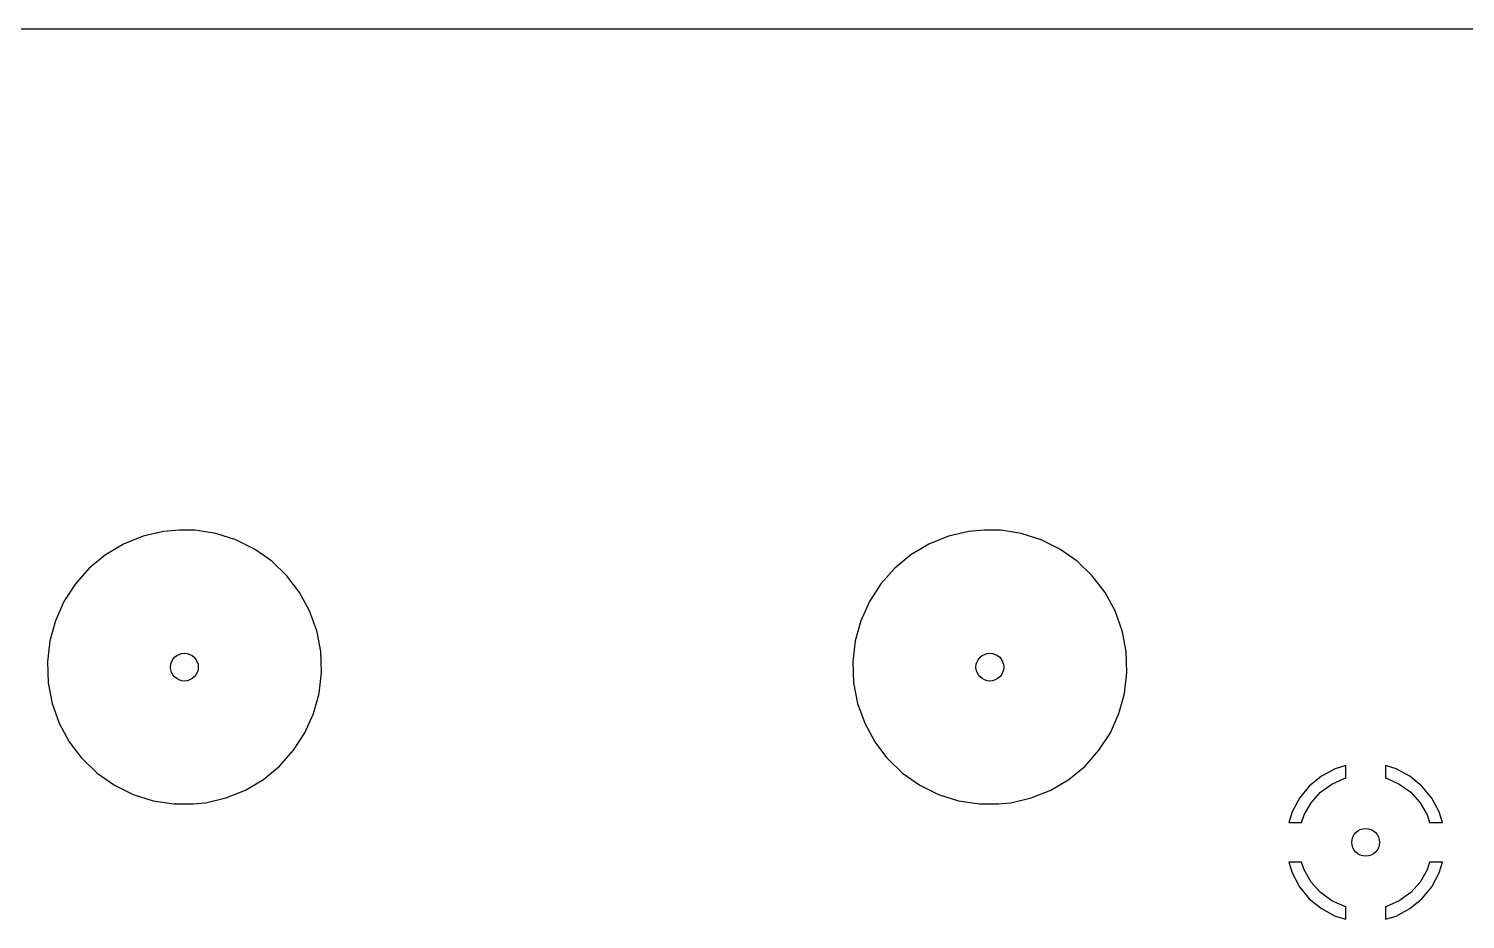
# Model space of a CAD drawing. Extents: x 0 to 2.79, y -2.39 to 0.
# Drawn here: x 1.073 to 1.786, y -0.443 to -0.001 of the extents above; entities that cross this region are included whole.
import ezdxf

# ---------------------------------------------------------------- set-up
doc = ezdxf.new("R2010")
doc.units = 0
doc.header["$MEASUREMENT"] = 0
doc.layers.add('BLACK', color=7, linetype='CONTINUOUS')

msp = doc.modelspace()

# ---------------------------------------------------------------- linework, layer by layer
at = {"layer": 'BLACK', "linetype": 'CONTINUOUS'}
for p, q in [((0.005098, -0.001201), (2.78703, -0.001201)), ((1.12984, -0.253152), (1.12016, -0.257052)), ((1.13999, -0.250776), (1.12984, -0.253152)), ((1.14779, -0.250177), (1.13999, -0.250776)), ((1.13999, -0.250776), (1.13999, -0.250776)), ((1.15561, -0.250177), (1.14779, -0.250177)), ((1.14779, -0.250177), (1.14779, -0.250177)), ((1.14779, -0.250177), (1.14779, -0.250177)), ((1.15791, -0.250533), (1.15561, -0.250177)), ((1.16592, -0.251769), (1.15791, -0.250533)), ((1.17586, -0.254917), (1.16592, -0.251769)), ((1.18521, -0.259545), (1.17586, -0.254917)), ((1.17586, -0.254917), (1.17586, -0.254917)), ((1.52984, -0.253152), (1.52016, -0.257052)), ((1.53999, -0.250776), (1.52984, -0.253152)), ((1.54779, -0.250177), (1.53999, -0.250776)), ((1.53999, -0.250776), (1.53999, -0.250776)), ((1.55561, -0.250177), (1.54779, -0.250177)), ((1.54779, -0.250177), (1.54779, -0.250177)), ((1.54779, -0.250177), (1.54779, -0.250177)), ((1.55791, -0.250533), (1.55561, -0.250177)), ((1.56592, -0.251769), (1.55791, -0.250533)), ((1.57586, -0.254917), (1.56592, -0.251769)), ((1.58521, -0.259545), (1.57586, -0.254917)), ((1.57586, -0.254917), (1.57586, -0.254917)), ((1.1112, -0.262382), (1.10315, -0.269019)), ((1.12016, -0.257052), (1.1112, -0.262382)), ((1.18995, -0.262876), (1.18521, -0.259545)), ((1.18521, -0.259545), (1.18521, -0.259545)), ((1.19374, -0.265546), (1.18995, -0.262876)), ((1.5112, -0.262382), (1.50315, -0.269019)), ((1.52016, -0.257052), (1.5112, -0.262382)), ((1.58995, -0.262876), (1.58521, -0.259545)), ((1.58521, -0.259545), (1.58521, -0.259545)), ((1.59374, -0.265546), (1.58995, -0.262876)), ((1.10315, -0.269019), (1.09621, -0.276806)), ((1.10315, -0.269019), (1.10315, -0.269019)), ((1.20126, -0.27278), (1.19374, -0.265546)), ((1.50315, -0.269019), (1.49621, -0.276806)), ((1.50315, -0.269019), (1.50315, -0.269019)), ((1.60126, -0.27278), (1.59374, -0.265546)), ((1.09621, -0.276806), (1.09054, -0.285562)), ((1.09621, -0.276806), (1.09621, -0.276806)), ((1.20758, -0.281075), (1.20126, -0.27278)), ((1.20126, -0.27278), (1.20126, -0.27278)), ((1.49621, -0.276806), (1.49054, -0.285562)), ((1.49621, -0.276806), (1.49621, -0.276806)), ((1.60758, -0.281075), (1.60126, -0.27278)), ((1.60126, -0.27278), (1.60126, -0.27278)), ((1.21257, -0.290239), (1.20758, -0.281075)), ((1.20758, -0.281075), (1.20758, -0.281075)), ((1.20758, -0.281075), (1.20758, -0.281075)), ((1.61257, -0.290239), (1.60758, -0.281075)), ((1.60758, -0.281075), (1.60758, -0.281075)), ((1.60758, -0.281075), (1.60758, -0.281075)), ((1.09054, -0.285562), (1.08627, -0.29508)), ((1.21609, -0.300056), (1.21257, -0.290239)), ((1.49054, -0.285562), (1.48627, -0.29508)), ((1.61609, -0.300056), (1.61257, -0.290239)), ((1.08627, -0.295081), (1.08351, -0.305138)), ((1.08627, -0.29508), (1.08627, -0.295081)), ((1.48627, -0.295081), (1.48351, -0.305138)), ((1.48627, -0.29508), (1.48627, -0.295081)), ((1.08351, -0.305138), (1.08231, -0.315501)), ((1.21639, -0.301571), (1.21609, -0.300056)), ((1.21808, -0.310296), (1.21639, -0.301571)), ((1.48351, -0.305138), (1.48231, -0.315501)), ((1.61638, -0.301571), (1.61609, -0.300056)), ((1.61808, -0.310296), (1.61638, -0.301571)), ((1.21828, -0.31548), (1.21808, -0.310296)), ((1.61828, -0.31548), (1.61808, -0.310296)), ((1.08231, -0.315501), (1.08231, -0.315501)), ((1.08231, -0.315501), (1.08271, -0.325924)), ((1.21779, -0.326708), (1.21848, -0.32072)), ((1.21828, -0.315501), (1.21828, -0.31548)), ((1.21848, -0.32072), (1.21828, -0.315501)), ((1.48231, -0.315501), (1.48231, -0.315501)), ((1.48231, -0.315501), (1.48271, -0.325924)), ((1.61779, -0.326708), (1.61848, -0.32072)), ((1.61848, -0.32072), (1.61828, -0.31548)), ((1.08271, -0.325924), (1.0847, -0.336164)), ((1.21728, -0.331082), (1.21779, -0.326708)), ((1.48271, -0.325924), (1.4847, -0.336164)), ((1.61728, -0.331082), (1.61779, -0.326708)), ((1.21452, -0.34114), (1.21705, -0.331914)), ((1.21705, -0.331914), (1.21728, -0.331082)), ((1.61452, -0.34114), (1.61705, -0.331914)), ((1.61705, -0.331914), (1.61728, -0.331082)), ((1.0847, -0.336164), (1.08822, -0.345981)), ((1.21025, -0.350659), (1.21452, -0.34114)), ((1.4847, -0.336164), (1.48822, -0.345981)), ((1.61025, -0.350659), (1.61452, -0.34114)), ((1.08822, -0.345981), (1.09321, -0.355145)), ((1.48822, -0.345981), (1.49321, -0.355145)), ((1.09321, -0.355145), (1.09321, -0.355145)), ((1.09321, -0.355145), (1.09913, -0.362923)), ((1.20458, -0.359414), (1.21025, -0.350659)), ((1.49321, -0.355145), (1.49321, -0.355145)), ((1.49321, -0.355145), (1.49913, -0.362923)), ((1.60458, -0.359414), (1.61025, -0.350659)), ((1.09913, -0.362923), (1.09953, -0.363441)), ((1.09953, -0.363441), (1.10704, -0.370674)), ((1.19764, -0.367202), (1.20458, -0.359414)), ((1.49913, -0.362923), (1.49953, -0.363441)), ((1.49953, -0.363441), (1.50704, -0.370674)), ((1.59764, -0.367202), (1.60458, -0.359414)), ((1.10704, -0.370674), (1.11558, -0.376675)), ((1.18959, -0.373838), (1.19764, -0.367202)), ((1.50704, -0.370674), (1.51558, -0.376675)), ((1.58959, -0.373838), (1.59764, -0.367202)), ((1.72187, -0.368569), (1.71503, -0.372224)), ((1.72717, -0.366962), (1.72187, -0.368569)), ((1.72187, -0.368569), (1.72187, -0.368569)), ((1.72717, -0.373185), (1.72717, -0.366962)), ((1.75215, -0.368569), (1.74685, -0.366962)), ((1.74685, -0.366962), (1.74685, -0.373185)), ((1.75899, -0.372224), (1.75215, -0.368569)), ((1.75215, -0.368569), (1.75215, -0.368569)), ((1.11558, -0.376675), (1.11558, -0.376675)), ((1.11558, -0.376675), (1.11558, -0.376675)), ((1.11558, -0.376675), (1.12492, -0.381304)), ((1.18063, -0.379169), (1.18959, -0.373838)), ((1.51558, -0.376675), (1.51558, -0.376675)), ((1.51558, -0.376675), (1.51558, -0.376675)), ((1.51558, -0.376675), (1.52492, -0.381304)), ((1.58063, -0.379169), (1.58959, -0.373838)), ((1.70903, -0.377145), (1.70411, -0.383139)), ((1.71503, -0.372225), (1.70903, -0.377144)), ((1.70903, -0.377144), (1.70903, -0.377145)), ((1.71462, -0.380249), (1.72028, -0.376137)), ((1.71503, -0.372224), (1.71503, -0.372225)), ((1.72028, -0.376137), (1.72667, -0.373291)), ((1.72667, -0.373291), (1.72717, -0.373185)), ((1.74685, -0.373185), (1.74735, -0.373291)), ((1.74735, -0.373291), (1.75374, -0.376137)), ((1.75374, -0.376137), (1.7594, -0.380249)), ((1.75899, -0.372225), (1.75899, -0.372224)), ((1.76498, -0.377144), (1.75899, -0.372225)), ((1.76498, -0.377145), (1.76498, -0.377144)), ((1.7699, -0.383139), (1.76498, -0.377145)), ((1.12492, -0.381304), (1.12492, -0.381304)), ((1.12492, -0.381304), (1.12492, -0.381304)), ((1.12492, -0.381304), (1.13487, -0.384451)), ((1.13487, -0.384451), (1.14518, -0.386043)), ((1.16079, -0.385445), (1.17095, -0.383068)), ((1.17095, -0.383068), (1.18063, -0.379169)), ((1.52492, -0.381304), (1.52492, -0.381304)), ((1.52492, -0.381304), (1.52492, -0.381304)), ((1.52492, -0.381304), (1.53487, -0.384451)), ((1.53487, -0.384451), (1.54518, -0.386043)), ((1.56079, -0.385445), (1.57095, -0.383068)), ((1.57095, -0.383068), (1.58063, -0.379169)), ((1.70411, -0.38314), (1.70046, -0.389979)), ((1.70411, -0.383139), (1.70411, -0.38314)), ((1.70993, -0.385448), (1.71462, -0.380249)), ((1.7594, -0.380249), (1.76408, -0.385448)), ((1.7699, -0.38314), (1.7699, -0.383139)), ((1.77356, -0.389979), (1.7699, -0.38314)), ((1.14518, -0.386043), (1.14518, -0.386043)), ((1.14518, -0.386043), (1.153, -0.386043)), ((1.153, -0.386043), (1.15461, -0.385919)), ((1.153, -0.386043), (1.153, -0.386043)), ((1.15461, -0.385919), (1.16079, -0.385445)), ((1.16079, -0.385445), (1.16079, -0.385445)), ((1.16079, -0.385445), (1.16079, -0.385445)), ((1.54518, -0.386043), (1.54518, -0.386043)), ((1.54518, -0.386043), (1.553, -0.386043)), ((1.553, -0.386043), (1.55461, -0.385919)), ((1.553, -0.386043), (1.553, -0.386043)), ((1.55461, -0.385919), (1.56079, -0.385445)), ((1.56079, -0.385445), (1.56079, -0.385445)), ((1.56079, -0.385445), (1.56079, -0.385445)), ((1.70046, -0.389979), (1.69885, -0.395276)), ((1.70046, -0.389979), (1.70046, -0.389979)), ((1.70521, -0.395276), (1.70644, -0.391507)), ((1.70644, -0.391507), (1.70993, -0.385448)), ((1.76408, -0.385448), (1.76758, -0.391507)), ((1.76758, -0.391507), (1.7688, -0.395276)), ((1.77516, -0.395276), (1.77356, -0.389979)), ((1.77356, -0.389979), (1.77356, -0.389979)), ((1.69885, -0.395276), (1.70521, -0.395276)), ((1.7688, -0.395276), (1.77516, -0.395276)), ((1.70521, -0.414961), (1.69885, -0.414961)), ((1.69885, -0.414961), (1.70046, -0.420257)), ((1.70046, -0.420257), (1.70046, -0.420257)), ((1.70046, -0.420257), (1.70411, -0.427097)), ((1.70644, -0.418729), (1.70521, -0.414961)), ((1.70993, -0.424788), (1.70644, -0.418729)), ((1.76758, -0.418729), (1.76408, -0.424788)), ((1.7688, -0.414961), (1.76758, -0.418729)), ((1.77516, -0.414961), (1.7688, -0.414961)), ((1.7699, -0.427097), (1.77356, -0.420257)), ((1.77356, -0.420257), (1.77516, -0.414961)), ((1.77356, -0.420257), (1.77356, -0.420257)), ((1.70411, -0.427097), (1.70411, -0.427097)), ((1.70411, -0.427097), (1.70903, -0.433091)), ((1.71462, -0.429987), (1.70993, -0.424788)), ((1.76408, -0.424788), (1.7594, -0.429987)), ((1.76498, -0.433091), (1.7699, -0.427097)), ((1.7699, -0.427097), (1.7699, -0.427097)), ((1.70903, -0.433091), (1.70903, -0.433092)), ((1.70903, -0.433092), (1.71503, -0.438012)), ((1.72028, -0.434099), (1.71462, -0.429987)), ((1.72667, -0.436945), (1.72028, -0.434099)), ((1.75374, -0.434099), (1.74735, -0.436945)), ((1.7594, -0.429987), (1.75374, -0.434099)), ((1.75899, -0.438012), (1.76498, -0.433092)), ((1.76498, -0.433092), (1.76498, -0.433091)), ((1.71503, -0.438012), (1.71503, -0.438012)), ((1.71503, -0.438012), (1.72187, -0.441667)), ((1.72187, -0.441667), (1.72187, -0.441667)), ((1.72187, -0.441667), (1.72717, -0.443274)), ((1.72717, -0.437051), (1.72667, -0.436945)), ((1.72717, -0.443274), (1.72717, -0.437051)), ((1.74735, -0.436945), (1.74685, -0.437051)), ((1.74685, -0.437051), (1.74685, -0.443274)), ((1.74685, -0.443274), (1.75215, -0.441667)), ((1.75215, -0.441667), (1.75899, -0.438012)), ((1.75215, -0.441667), (1.75215, -0.441667)), ((1.75899, -0.438012), (1.75899, -0.438012)), ((1.72717, -0.443274), (1.72717, -0.443274))]:
    msp.add_line(p, q, dxfattribs=at)
at = {"layer": 'BLACK'}
for centre in [(1.15039, -0.31811), (1.55039, -0.31811), (1.73701, -0.405118)]:
    msp.add_circle(centre, 0.00689, dxfattribs=at)

doc.saveas('drawing.dxf')
